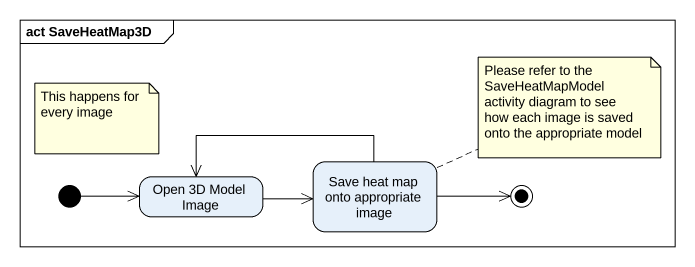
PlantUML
@startuml
mainframe act SaveHeatMap3D
hide empty description
state "Save heat map onto appropriate image" as Save_heat_map_onto
state "Open 3D Model Image" as Open_3D_Model_Image
[*] -right-> Open_3D_Model_Image
Save_heat_map_onto -left-> Open_3D_Model_Image
Open_3D_Model_Image -right-> Save_heat_map_onto
Save_heat_map_onto -right-> [*]
note right of Save_heat_map_onto : Please refer to the SaveHeatMapModel activity diagram to see how each image is saved onto the appropriate model
note as N2
  This happens for every image
end note
@enduml
